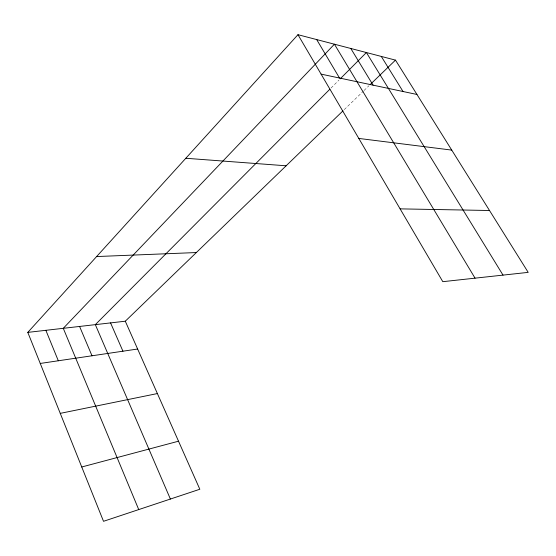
<?xml version="1.0" encoding="UTF-8"?>
<svg xmlns="http://www.w3.org/2000/svg" width="556" height="556" viewBox="0 0 556 556"><rect width="100%" height="100%" fill="white"/><g stroke="black" fill="none" stroke-linecap="round" stroke-linejoin="round"><path stroke-width="0.42" stroke-dasharray="2.78 2.08" d="M331.049 88.022L338.972 80.071M344.24 109.636L363.436 91.087M364.048 90.496L368.996 85.714"/><path stroke-width="0.83" d="M342.996 110.839L125.295 321.208L199.826 489.245L103.513 521.306L27.8 332.384L297.967 34.694L395.483 60.124L528.2 272.37L442.805 281.677L297.967 34.694M329.833 89.245L95.34 324.641L170.393 499.045M340.196 78.848L366.397 52.542L503.02 275.116M370.233 84.519L395.483 60.124M81.746 466.991L178.518 441.2M60.256 413.365L157.39 393.558M40.247 363.45L137.631 349.022M27.8 332.384L125.295 321.208M96.626 256.552L196.351 252.549M400.105 208.868L489.516 210.502M185.822 158.265L286.131 165.792M358.801 138.43L451.743 150.099M321.09 74.122L416.951 94.464M381.277 56.42L403.024 91.504M350.801 48.469L373.09 85.158M475.053 278.167L334.42 44.202L63.28 328.318L138.736 509.581M316.677 39.573L339.521 78.035M110.568 322.897L122.939 351.197M79.584 326.448L92.004 355.784M45.863 330.313L58.31 360.774"/></g></svg>
